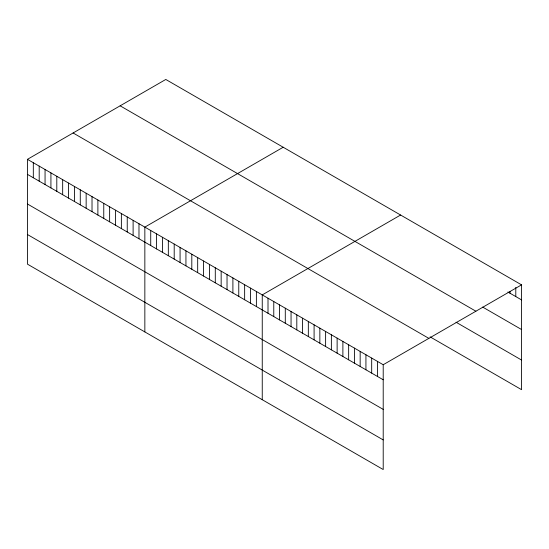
<?xml version="1.0" encoding="UTF-8"?>
<svg xmlns="http://www.w3.org/2000/svg" width="549" height="549" viewBox="0 0 549 549"><rect width="100%" height="100%" fill="white"/><g stroke="black" fill="none" stroke-linecap="round" stroke-linejoin="round"><path stroke-width="0.82" d="M27.45 159.334L383.209 364.728L383.209 469.539L27.45 264.144L27.45 159.334L165.791 79.461L521.55 284.856L521.55 389.666L430.114 336.873M283.195 147.242L144.847 227.114L144.847 331.925M400.592 215.023L262.25 294.895L262.25 399.706M383.209 364.728L521.55 284.856M507.873 291.999L521.55 299.898M482.674 307.076L521.55 329.524M120.142 105.82L475.894 311.214M456.034 322.215L521.55 360.041M73.106 132.975L428.858 338.369M27.45 174.376L383.209 379.771M27.45 203.995L383.209 409.389M27.45 234.519L383.209 439.914M515.792 287.381L515.792 296.57M510.028 291.574L510.028 293.248M377.444 361.4L377.444 376.442M371.687 358.078L371.687 373.114M365.929 354.75L365.929 369.793M360.165 351.429L360.165 366.464M354.407 348.1L354.407 363.143M348.649 344.772L348.649 359.815M342.885 341.451L342.885 356.493M337.127 338.122L337.127 353.165M331.37 334.801L331.37 349.837M325.612 331.472L325.612 346.515M319.847 328.151L319.847 343.187M314.09 324.823L314.09 339.865M308.332 321.494L308.332 336.537M302.568 318.173L302.568 333.209M296.81 314.845L296.81 329.887M291.052 311.523L291.052 326.559M285.288 308.195L285.288 323.237M279.53 304.867L279.53 319.909M273.773 301.545L273.773 316.588M268.008 298.217L268.008 313.259M256.383 291.505L256.383 306.548M250.509 288.115L250.509 303.158M244.641 284.725L244.641 299.768M238.767 281.335L238.767 296.378M232.9 277.952L232.9 292.988M227.032 274.562L227.032 289.598M221.158 271.172L221.158 286.207M215.29 267.782L215.29 282.824M209.423 264.392L209.423 279.434M203.549 261.001L203.549 276.044M197.681 257.611L197.681 272.654M191.807 254.228L191.807 269.264M185.939 250.838L185.939 265.874M180.072 247.448L180.072 262.491M174.198 244.058L174.198 259.101M168.33 240.668L168.33 255.71M162.463 237.278L162.463 252.32M156.589 233.895L156.589 248.93M150.721 230.505L150.721 245.54M138.979 223.724L138.979 238.767M133.112 220.334L133.112 235.377M127.238 216.944L127.238 231.987M121.37 213.554L121.37 228.597M115.503 210.171L115.503 225.207M109.628 206.781L109.628 221.817M103.761 203.391L103.761 218.433M97.887 200.001L97.887 215.043M92.019 196.611L92.019 211.653M86.152 193.221L86.152 208.263M80.278 189.837L80.278 204.873M74.41 186.447L74.41 201.483M68.543 183.057L68.543 198.093M62.668 179.667L62.668 194.71M56.801 176.277L56.801 191.32M50.927 172.887L50.927 187.93M45.059 169.497L45.059 184.539M39.192 166.114L39.192 181.149M33.317 162.724L33.317 177.759"/></g></svg>
